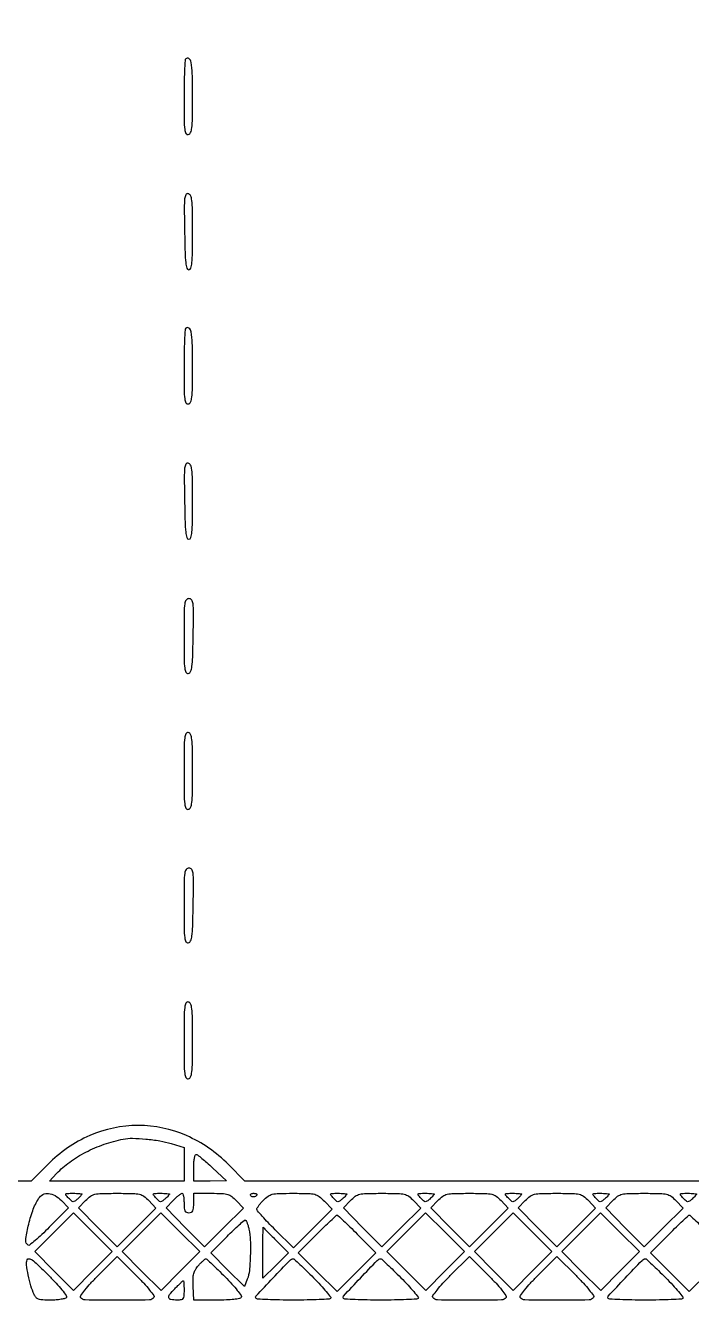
# Model space of a CAD drawing. Extents: x 0 to 836, y 5 to 589.
# Drawn here: x 388.72 to 411.91, y 217.88 to 262.35 of the extents above; entities that cross this region are included whole.
import ezdxf

# ---------------------------------------------------------------- set-up
doc = ezdxf.new("R2010")
doc.units = 0
doc.header["$MEASUREMENT"] = 0

msp = doc.modelspace()

# ---------------------------------------------------------------- linework, layer by layer
for points in [[(201.712326, 537.783562, -0.000001), (217.055896, 537.76491, -0.426088)], [(546.939, 229.3929, -0.000106), (546.943559, 250.949215, -0.000176), (546.957638, 269.095817, -0.000001), (546.976289, 285.583213, -0.415883)], [(836.0595, 588.6891), (420.497259, 588.710259, 0.000013), (261.145696, 588.714318, 0.000021), (126.989856, 588.708632), (4.934769, 588.698274, 0.19889), (4.878609, 588.675009, 0.198853), (4.855343, 588.618859), (4.83877, 516.273901, 0.000036), (4.826254, 436.744061, 0.000021), (4.8222, 342.282364), (4.8222, 95.946129), (4.469225, 95.920114, 0.031904), (4.160456, 95.877435, 0.315999), (4.075312, 95.787407, 0.415411), (4.137995, 95.703578, 0.035338), (4.43445, 95.6826), (4.8222, 95.6826), (4.8222, 50.2101), (4.8222, 4.7376), (420.462, 4.7376), (836.1018, 4.7376)], [(201.712326, 185.847562, -0.000001), (217.055896, 185.82891, -0.426088)], [(604.852986, 529.408162, -0.000002), (620.423836, 529.389509, -0.550615)], [(238.738155, 529.614638, -0.000002), (224.300981, 529.63329, -0.415836)], [(308.18842, 529.408162, -0.000002), (322.638019, 529.38951, -0.415836)], [(531.796111, 538.074638, -0.000002), (517.6951, 538.093291, -0.426056)], [(413.368417, 538.074638, -0.000002), (399.676779, 538.093291, -0.415815)], [(206.267293, 233.405114, -0.000001), (217.051222, 233.389599, -0.0589)], [(77.850638, 481.579418, -0.000002), (77.869294, 494.031443, -0.550517)], [(336.166934, 548.220763, -0.000002), (326.827688, 548.233536, -0.413812)], [(77.644162, 421.684687, -0.000002), (77.625507, 409.236574, -0.415775)], [(689.941022, 529.408162, -0.000003), (701.809045, 529.389505, -0.550493)], [(835.429914, 203.53197, -0.00002), (835.42504, 321.569549)], [(604.231838, 387.151416, -0.000003), (604.250494, 398.693431, -0.41574)], [(260.324089, 280.728444, -0.000002), (260.333986, 287.287743, -0.41377)], [(353.559855, 272.839759, -0.000004), (353.57633, 280.595162, -0.413589)], [(383.928812, 310.049111, -0.000004), (389.14615, 310.039211, -0.413656)], [(353.273145, 235.606241, -0.000004), (353.25667, 227.850838, -0.413589)], [(451.906001, 268.595156, 0.000004), (448.874149, 270.69358, 0.001686)], [(304.989363, 242.360362, -0.000006), (312.653939, 242.341698, -0.425725)], [(304.989363, 233.308162, -0.000006), (312.653939, 233.289498, -0.425725)], [(422.154, 222.075), (409.253044, 222.075), (396.352088, 222.075), (395.780494, 222.655909, 0.095144), (394.321002, 223.662487, 0.103692), (392.636753, 224.0169, 0.103712), (390.952236, 223.665021, 0.095218), (389.49196, 222.660669), (388.914368, 222.075), (371.493259, 222.075, -0.000284)]]:
    msp.add_lwpolyline(points, format="xyb")
for points in [[(394.294162, 261.190162, 0.185399), (394.270698, 261.137444, 0.002359), (394.253085, 260.766211, 0.006502), (394.240202, 260.332383, 0.004171), (394.236, 259.828597, 0.002344), (394.239682, 259.043068, 0.026565), (394.25909, 258.732918, 0.09424), (394.303152, 258.59224, 0.328503), (394.38405, 258.553705, 0.254366), (394.465594, 258.62079, 0.068477), (394.508084, 258.788971, 0.025039), (394.528034, 259.117451, 0.002648), (394.5321, 259.885309, 0.005609), (394.523161, 260.682099, 0.039503), (394.483934, 261.067622, 0.185758), (394.404812, 261.197344, 0.376737)], [(394.254968, 255.181373, 0.002999), (394.272108, 254.449697, 0.020579), (394.297498, 254.090518, 0.04165), (394.336244, 253.894317, 0.334881), (394.4052, 253.8423, 0.335246), (394.47338, 253.893803, 0.045119), (394.508901, 254.081807, 0.021179), (394.52782, 254.430466, 0.002964), (394.5321, 255.152441, 0.002588), (394.528075, 255.929999, 0.025348), (394.508058, 256.257545, 0.071206), (394.464845, 256.424072, 0.251212), (394.381868, 256.491515, 0.328399), (394.300238, 256.45265, 0.099142), (394.257947, 256.31307, 0.02635), (394.244222, 256.000413, 0.002151)], [(394.294162, 251.799562, 0.185399), (394.270698, 251.746844, 0.002359), (394.253085, 251.375611, 0.006502), (394.240202, 250.941783, 0.004171), (394.236, 250.437997, 0.002344), (394.239682, 249.652468, 0.026565), (394.25909, 249.342318, 0.09424), (394.303152, 249.20164, 0.328503), (394.38405, 249.163105, 0.254366), (394.465594, 249.23019, 0.068477), (394.508084, 249.398371, 0.025039), (394.528034, 249.726851, 0.002648), (394.5321, 250.494709, 0.005609), (394.523161, 251.291499, 0.039503), (394.483934, 251.677022, 0.185758), (394.404812, 251.806744, 0.376737)], [(394.254968, 245.790773, 0.002999), (394.272108, 245.059097, 0.020579), (394.297498, 244.699918, 0.04165), (394.336244, 244.503717, 0.334881), (394.4052, 244.4517, 0.335246), (394.47338, 244.503203, 0.045119), (394.508901, 244.691207, 0.021179), (394.52782, 245.039866, 0.002964), (394.5321, 245.761841, 0.002588), (394.528075, 246.539399, 0.025348), (394.508058, 246.866945, 0.071206), (394.464845, 247.033472, 0.251212), (394.381868, 247.100915, 0.328399), (394.300238, 247.06205, 0.099142), (394.257947, 246.92247, 0.02635), (394.244222, 246.609813, 0.002151)], [(394.236, 241.061497, 0.002314), (394.239677, 240.267125, 0.026279), (394.25907, 239.953727, 0.092921), (394.303061, 239.811345, 0.330137), (394.38405, 239.772414, 0.252541), (394.466074, 239.839342, 0.065668), (394.511453, 240.009571, 0.025016), (394.537633, 240.338806, 0.002804), (394.555453, 241.089917, 0.002061), (394.567, 241.915083, 0.031064), (394.552015, 242.201668, 0.126764), (394.502828, 242.3298, 0.24262), (394.407403, 242.379, 0.246211), (394.311176, 242.328558, 0.119511), (394.259902, 242.195279, 0.030265), (394.239497, 241.899428, 0.002087)], [(394.236, 236.3724, 0.002216), (394.239656, 235.547481, 0.02535), (394.259001, 235.223044, 0.088793), (394.30276, 235.074981, 0.335991), (394.38405, 235.034905, 0.254832), (394.465632, 235.102142, 0.068159), (394.508097, 235.271015, 0.024934), (394.528038, 235.600843, 0.002632), (394.5321, 236.3724, 0.002632), (394.528038, 237.143957, 0.024934), (394.508097, 237.473785, 0.068159), (394.465632, 237.642658, 0.254832), (394.38405, 237.709895, 0.335991), (394.30276, 237.669819, 0.088793), (394.259001, 237.521756, 0.02535), (394.239656, 237.197319, 0.002216)], [(394.236, 231.670897, 0.002314), (394.239677, 230.876525, 0.026279), (394.25907, 230.563127, 0.092921), (394.303061, 230.420745, 0.330137), (394.38405, 230.381814, 0.252541), (394.466074, 230.448742, 0.065668), (394.511453, 230.618971, 0.025016), (394.537633, 230.948206, 0.002804), (394.555453, 231.699317, 0.002061), (394.567, 232.524483, 0.031064), (394.552015, 232.811068, 0.126764), (394.502828, 232.9392, 0.24262), (394.407403, 232.9884, 0.246211), (394.311176, 232.937958, 0.119511), (394.259902, 232.804679, 0.030265), (394.239497, 232.508828, 0.002087)], [(394.236, 226.9818, 0.002216), (394.239656, 226.156881, 0.02535), (394.259001, 225.832444, 0.088793), (394.30276, 225.684381, 0.335991), (394.38405, 225.644305, 0.254832), (394.465632, 225.711542, 0.068159), (394.508097, 225.880415, 0.024934), (394.528038, 226.210243, 0.002632), (394.5321, 226.9818, 0.002632), (394.528038, 227.753357, 0.024934), (394.508097, 228.083185, 0.068159), (394.465632, 228.252058, 0.254832), (394.38405, 228.319295, 0.335991), (394.30276, 228.279219, 0.088793), (394.259001, 228.131156, 0.02535), (394.239656, 227.806719, 0.002216)], [(393.79185, 223.386527), (394.236, 223.252845), (394.236, 222.663923), (394.236, 222.075), (391.893672, 222.075), (389.551344, 222.075), (389.799822, 222.340289, -0.048148), (390.253338, 222.739569, -0.036937), (390.815845, 223.085859, -0.035404), (391.4508, 223.359724, -0.034911), (392.121, 223.542781, -0.054394), (392.438242, 223.570821, -0.018183), (392.903872, 223.544305, -0.018585), (393.39056, 223.480473, -0.031206)], [(395.226105, 222.543385), (395.7165, 222.08117), (395.14545, 222.078085), (394.5744, 222.075), (394.5744, 222.5403, -0.016301), (394.580217, 222.71867, -0.026615), (394.598093, 222.868918, -0.024933), (394.623467, 222.9816, -0.336794), (394.655055, 223.0056, -0.164775), (394.705124, 222.988639, -0.006806), (394.856072, 222.869824, -0.011195), (395.032353, 222.720486, -0.007649)], [(389.965338, 221.39649), (390.210132, 221.140981), (389.54322, 220.470135, -0.007897), (389.282534, 220.216065, -0.012727), (389.051753, 220.008995, -0.006457), (388.854689, 219.845378, -0.318562), (388.806654, 219.842337, -0.291939), (388.724228, 220.01335, -0.025362), (388.809668, 220.512079, -0.031757), (388.965758, 221.047084, -0.052769), (389.171083, 221.469109, -0.13482), (389.322317, 221.608459, -0.14288), (389.520028, 221.647029, -0.113301), (389.743838, 221.573651, -0.066186)], [(390.6828, 221.622812, -0.177618), (390.676454, 221.60551, -0.009495), (390.637131, 221.560868, -0.013916), (390.586897, 221.508953, -0.009614), (390.527332, 221.452927, -0.027036), (390.43062, 221.374479, -0.182373), (390.37212, 221.358499, -0.165425), (390.314459, 221.384387, -0.021342), (390.21812, 221.482115, -0.014799), (390.123822, 221.592723, -0.369991), (390.125021, 221.629746, -0.204153), (390.168502, 221.649525, -0.006034), (390.373588, 221.652, -0.008855), (390.492146, 221.6499, -0.014676), (390.591969, 221.643426, -0.008343), (390.672549, 221.634461, -0.377347)], [(393.01159, 221.395809), (393.257037, 221.139619), (392.581954, 220.464535), (391.90687, 219.789452), (391.235069, 220.465217), (390.563268, 221.140981), (390.808062, 221.39649, -0.042515), (390.979989, 221.547841, -0.102585), (391.133081, 221.618498, -0.052039), (391.35772, 221.646488, -0.004995), (391.9095, 221.652, -0.004992), (392.461644, 221.646488, -0.052156), (392.686139, 221.618465, -0.102707), (392.839244, 221.547673, -0.04228)], [(393.7284, 221.622812, -0.177618), (393.722054, 221.60551, -0.009495), (393.682731, 221.560868, -0.013916), (393.632497, 221.508953, -0.009614), (393.572932, 221.452927, -0.027036), (393.47622, 221.374479, -0.182373), (393.41772, 221.358499, -0.165425), (393.360059, 221.384387, -0.021342), (393.26372, 221.482115, -0.014799), (393.169422, 221.592723, -0.369991), (393.170621, 221.629746, -0.204153), (393.214102, 221.649525, -0.006034), (393.419188, 221.652, -0.008855), (393.537746, 221.6499, -0.014676), (393.637569, 221.643426, -0.008343), (393.718149, 221.634461, -0.377347)], [(394.236, 221.3136, 0.017388), (394.24233, 221.131639, 0.098846), (394.267725, 221.03865, 0.184152), (394.318774, 220.991763, 0.094959), (394.4052, 220.9752, 0.094959), (394.491626, 220.991763, 0.184152), (394.542675, 221.03865, 0.098846), (394.56807, 221.131639, 0.017388), (394.5744, 221.3136), (394.5744, 221.652), (395.193072, 221.652, -0.009771), (395.56844, 221.644664, -0.062365), (395.755949, 221.613701, -0.093742), (395.895257, 221.542031, -0.036195), (396.05719, 221.395809), (396.302637, 221.139619), (395.627554, 220.464535), (394.95247, 219.789452), (394.280669, 220.465217), (393.608868, 221.140981), (393.853662, 221.39649, -0.013024), (393.952438, 221.494356, -0.017749), (394.046749, 221.576944, -0.014702), (394.128134, 221.639371, -0.157516), (394.167228, 221.652, -0.3207), (394.194023, 221.632844, -0.032248), (394.215798, 221.552595, -0.030999), (394.231034, 221.443311, -0.019137)], [(396.774, 221.614693, -0.211827), (396.750008, 221.560602, -0.127879), (396.686785, 221.527571, -0.122608), (396.613424, 221.528812, -0.191362), (396.563353, 221.56602, -0.136093), (396.553856, 221.598672, -0.190788), (396.564567, 221.626743, -0.140899), (396.595517, 221.645688, -0.067432), (396.642107, 221.652, -0.026751), (396.692646, 221.649294, -0.042195), (396.735256, 221.641041, -0.051652), (396.765287, 221.629086, -0.279105)], [(399.125196, 221.374063), (399.394583, 221.096126), (398.718858, 220.424364), (398.043133, 219.752602), (397.408567, 220.382934, -0.006078), (397.165385, 220.630437, -0.009193), (396.960404, 220.852219, -0.004579), (396.793248, 221.043379, -0.17922), (396.774, 221.095353, -0.136744), (396.786586, 221.140515, -0.018752), (396.840778, 221.223029, -0.020392), (396.914279, 221.317855, -0.015957), (397.001328, 221.414721, -0.048073), (397.160602, 221.551827, -0.097948), (397.310753, 221.618772, -0.050444), (397.532517, 221.64626, -0.00563), (398.042232, 221.652, -0.005501), (398.571549, 221.646176, -0.057367), (398.786539, 221.616622, -0.103533), (398.938921, 221.541588, -0.034297)], [(399.9042, 221.622812, -0.177618), (399.897854, 221.60551, -0.009495), (399.858531, 221.560868, -0.013916), (399.808297, 221.508953, -0.009614), (399.748732, 221.452927, -0.027036), (399.65202, 221.374479, -0.182373), (399.59352, 221.358499, -0.165425), (399.535859, 221.384387, -0.021342), (399.43952, 221.482115, -0.014799), (399.345222, 221.592723, -0.369991), (399.346421, 221.629746, -0.204153), (399.389902, 221.649525, -0.006034), (399.594988, 221.652, -0.008855), (399.713546, 221.6499, -0.014676), (399.813369, 221.643426, -0.008343), (399.893949, 221.634461, -0.377347)], [(402.23299, 221.395809), (402.478437, 221.139619), (401.803354, 220.464535), (401.12827, 219.789452), (400.456469, 220.465217), (399.784668, 221.140981), (400.029462, 221.39649, -0.042515), (400.201389, 221.547841, -0.102585), (400.354481, 221.618498, -0.052039), (400.57912, 221.646488, -0.004995), (401.1309, 221.652, -0.004992), (401.683044, 221.646488, -0.052156), (401.907539, 221.618465, -0.102707), (402.060644, 221.547673, -0.04228)], [(402.9498, 221.622812, -0.177618), (402.943454, 221.60551, -0.009495), (402.904131, 221.560868, -0.013916), (402.853897, 221.508953, -0.009614), (402.794332, 221.452927, -0.027036), (402.69762, 221.374479, -0.182373), (402.63912, 221.358499, -0.165425), (402.581459, 221.384387, -0.021342), (402.48512, 221.482115, -0.014799), (402.390822, 221.592723, -0.369991), (402.392021, 221.629746, -0.204153), (402.435502, 221.649525, -0.006034), (402.640588, 221.652, -0.008855), (402.759146, 221.6499, -0.014676), (402.858969, 221.643426, -0.008343), (402.939549, 221.634461, -0.377347)], [(405.27859, 221.395809), (405.524037, 221.139619), (404.848954, 220.464535), (404.17387, 219.789452), (403.502069, 220.465217), (402.830268, 221.140981), (403.075062, 221.39649, -0.042515), (403.246989, 221.547841, -0.102585), (403.400081, 221.618498, -0.052039), (403.62472, 221.646488, -0.004995), (404.1765, 221.652, -0.004992), (404.728644, 221.646488, -0.052156), (404.953139, 221.618465, -0.102707), (405.106244, 221.547673, -0.04228)], [(405.9954, 221.622812, -0.177618), (405.989054, 221.60551, -0.009495), (405.949731, 221.560868, -0.013916), (405.899497, 221.508953, -0.009614), (405.839932, 221.452927, -0.027036), (405.74322, 221.374479, -0.182373), (405.68472, 221.358499, -0.165425), (405.627059, 221.384387, -0.021342), (405.53072, 221.482115, -0.014799), (405.436422, 221.592723, -0.369991), (405.437621, 221.629746, -0.204153), (405.481102, 221.649525, -0.006034), (405.686188, 221.652, -0.008855), (405.804746, 221.6499, -0.014676), (405.904569, 221.643426, -0.008343), (405.985149, 221.634461, -0.377347)], [(408.32419, 221.395809), (408.569637, 221.139619), (407.894554, 220.464535), (407.21947, 219.789452), (406.547669, 220.465217), (405.875868, 221.140981), (406.120662, 221.39649, -0.042515), (406.292589, 221.547841, -0.102585), (406.445681, 221.618498, -0.052039), (406.67032, 221.646488, -0.004995), (407.2221, 221.652, -0.004992), (407.774244, 221.646488, -0.052156), (407.998739, 221.618465, -0.102707), (408.151844, 221.547673, -0.04228)], [(409.041, 221.622812, -0.177618), (409.034654, 221.60551, -0.009495), (408.995331, 221.560868, -0.013916), (408.945097, 221.508953, -0.009614), (408.885532, 221.452927, -0.027036), (408.78882, 221.374479, -0.182373), (408.73032, 221.358499, -0.165425), (408.672659, 221.384387, -0.021342), (408.57632, 221.482115, -0.014799), (408.482022, 221.592723, -0.369991), (408.483221, 221.629746, -0.204153), (408.526702, 221.649525, -0.006034), (408.731788, 221.652, -0.008855), (408.850346, 221.6499, -0.014676), (408.950169, 221.643426, -0.008343), (409.030749, 221.634461, -0.377347)], [(411.36979, 221.395809), (411.615237, 221.139619), (410.940154, 220.464535), (410.26507, 219.789452), (409.593269, 220.465217), (408.921468, 221.140981), (409.166262, 221.39649, -0.042515), (409.338189, 221.547841, -0.102585), (409.491281, 221.618498, -0.052039), (409.71592, 221.646488, -0.004995), (410.2677, 221.652, -0.004992), (410.819844, 221.646488, -0.052156), (411.044339, 221.618465, -0.102707), (411.197444, 221.547673, -0.04228)], [(412.0866, 221.622812, -0.177618), (412.080254, 221.60551, -0.009495), (412.040931, 221.560868, -0.013916), (411.990697, 221.508953, -0.009614), (411.931132, 221.452927, -0.027036), (411.83442, 221.374479, -0.182373), (411.77592, 221.358499, -0.165425), (411.718259, 221.384387, -0.021342), (411.62192, 221.482115, -0.014799), (411.527622, 221.592723, -0.369991), (411.528821, 221.629746, -0.204153), (411.572302, 221.649525, -0.006034), (411.777388, 221.652, -0.008855), (411.895946, 221.6499, -0.014676), (411.995769, 221.643426, -0.008343), (412.076349, 221.634461, -0.377347)], [(396.495217, 220.40415, -0.042958), (396.543369, 220.015037, -0.017432), (396.544652, 219.48048, -0.016375), (396.510756, 218.961391, -0.066928), (396.438408, 218.654632), (396.343616, 218.406765), (395.755035, 218.990836), (395.166454, 219.574907), (395.735308, 220.148153, -0.005081), (395.957803, 220.367856, -0.00781), (396.15524, 220.553009, -0.003352), (396.326197, 220.706303, -0.183074), (396.366048, 220.7214, -0.277749), (396.393801, 220.704694, -0.02512), (396.429519, 220.628208, -0.026913), (396.464949, 220.525722, -0.017513)], [(400.265791, 220.233021), (400.919513, 219.575443), (400.242657, 218.902556), (399.5658, 218.229669), (398.888943, 218.902556), (398.212087, 219.575443), (398.865809, 220.233021, -0.00331), (399.119735, 220.485087, -0.005234), (399.341091, 220.697436, -0.001538), (399.535065, 220.878537, -0.189215), (399.5658, 220.8906, -0.189215), (399.596535, 220.878537, -0.001538), (399.790509, 220.697436, -0.005234), (400.011865, 220.485087, -0.00331)], [(412.532791, 220.233021), (413.186513, 219.575443), (412.509657, 218.902556), (411.8328, 218.229669), (411.155943, 218.902556), (410.479087, 219.575443), (411.132809, 220.233021, -0.00331), (411.386735, 220.485087, -0.005234), (411.608091, 220.697436, -0.001538), (411.802065, 220.878537, -0.189215), (411.8328, 220.8906, -0.189215), (411.863535, 220.878537, -0.001538), (412.057509, 220.697436, -0.005234), (412.278865, 220.485087, -0.00331)], [(397.432655, 220.020673), (397.87403, 219.573747), (397.428747, 219.133995), (396.983464, 218.694244), (396.984482, 219.580893, -0.000305), (396.98508, 219.920882, -0.000509), (396.98605, 220.207098, -0.00001), (396.987198, 220.466373, -0.410043), (396.98839, 220.467572, -0.202217), (396.990409, 220.466743, -0.000015), (397.120085, 220.336307, -0.000514), (397.263207, 220.19204, -0.00031)], [(390.138827, 218.02379, -0.191019), (390.089406, 217.987015, -0.022952), (389.954062, 217.957268, -0.024689), (389.783136, 217.936471, -0.017929), (389.591587, 217.9296, -0.011826), (389.315783, 217.936124, -0.068227), (389.172664, 217.962692, -0.124762), (389.084059, 218.019239, -0.082975), (389.01678, 218.11995, -0.034691), (388.903106, 218.427506, -0.020904), (388.80956, 218.805063, -0.017252), (388.749765, 219.160713, -0.125268), (388.769855, 219.331393, -0.338754), (388.836243, 219.372201, -0.129946), (388.944142, 219.331521, -0.036911), (389.134047, 219.173897, -0.004709), (389.513088, 218.80193, -0.009736), (389.779135, 218.525315, -0.0173), (389.98563, 218.285976, -0.012233), (390.136395, 218.088802, -0.304388)], [(393.184427, 218.02379, -0.255971), (393.027678, 217.934864, -0.003636), (391.909735, 217.926383, -0.003635), (390.791762, 217.934161, -0.25614), (390.635067, 218.022991, -0.303313), (390.637328, 218.086802, -0.012062), (390.785146, 218.281846, -0.01734), (390.986063, 218.516869, -0.010115), (391.242109, 218.785065), (391.90687, 219.453748), (392.574755, 218.785863, -0.009985), (392.834296, 218.515744, -0.017679), (393.035679, 218.2815, -0.012715), (393.182148, 218.088558, -0.303175)], [(395.665545, 218.742013, -0.010871), (395.904055, 218.491225, -0.018382), (396.091254, 218.269789, -0.013354), (396.227654, 218.085955, -0.299833), (396.229485, 218.022913, -0.214154), (396.170255, 217.9828, -0.016073), (395.973073, 217.954769, -0.01819), (395.710519, 217.93565, -0.009079), (395.377329, 217.9296), (394.582844, 217.9296), (394.557472, 218.41605, -0.015646), (394.551804, 218.688206, -0.059033), (394.573599, 218.857013, -0.078046), (394.630537, 218.990898, -0.041841), (394.738278, 219.13515, -0.011143), (394.820881, 219.224276, -0.015818), (394.898502, 219.299459, -0.011819), (394.965392, 219.35744, -0.17437), (394.994195, 219.3678, -0.187806), (395.026983, 219.355034, -0.001928), (395.211922, 219.183975, -0.005875), (395.423685, 218.981882, -0.00374)], [(398.745516, 218.707682, -0.008405), (398.992892, 218.450336, -0.013934), (399.191665, 218.224147, -0.007551), (399.345513, 218.033119, -0.378774), (399.342782, 217.988582, -0.184418), (399.289658, 217.964816, -0.002644), (398.936641, 217.946926, -0.006895), (398.522839, 217.933863, -0.004442), (398.043, 217.9296, -0.004442), (397.563161, 217.933863, -0.006895), (397.149359, 217.946926, -0.002644), (396.796342, 217.964816, -0.184418), (396.743218, 217.988582, -0.403305), (396.741772, 218.065925, -0.001936), (397.333316, 218.698512, -0.002604), (397.921394, 219.316054, -0.203914), (398.043, 219.3678, -0.189259), (398.073742, 219.355731, -0.001527), (398.26845, 219.17389, -0.005215), (398.490622, 218.960721, -0.003297)], [(401.791116, 218.707682, -0.008405), (402.038492, 218.450336, -0.013934), (402.237265, 218.224147, -0.007551), (402.391113, 218.033119, -0.378774), (402.388382, 217.988582, -0.184418), (402.335258, 217.964816, -0.002644), (401.982241, 217.946926, -0.006895), (401.568439, 217.933863, -0.004442), (401.0886, 217.9296, -0.004442), (400.608761, 217.933863, -0.006895), (400.194959, 217.946926, -0.002644), (399.841942, 217.964816, -0.184418), (399.788818, 217.988582, -0.403305), (399.787372, 218.065925, -0.001936), (400.378916, 218.698512, -0.002604), (400.966994, 219.316054, -0.203914), (401.0886, 219.3678, -0.189259), (401.119342, 219.355731, -0.001527), (401.31405, 219.17389, -0.005215), (401.536222, 218.960721, -0.003297)], [(405.451427, 218.02379, -0.255971), (405.294678, 217.934864, -0.003636), (404.176735, 217.926383, -0.003635), (403.058762, 217.934161, -0.25614), (402.902067, 218.022991, -0.303313), (402.904328, 218.086802, -0.012062), (403.052146, 218.281846, -0.01734), (403.253063, 218.516869, -0.010115), (403.509109, 218.785065), (404.17387, 219.453748), (404.841755, 218.785863, -0.009985), (405.101296, 218.515744, -0.017679), (405.302679, 218.2815, -0.012715), (405.449148, 218.088558, -0.303175)], [(408.497027, 218.02379, -0.255971), (408.340278, 217.934864, -0.003636), (407.222335, 217.926383, -0.003635), (406.104362, 217.934161, -0.25614), (405.947667, 218.022991, -0.303313), (405.949928, 218.086802, -0.012062), (406.097746, 218.281846, -0.01734), (406.298663, 218.516869, -0.010115), (406.554709, 218.785065), (407.21947, 219.453748), (407.887355, 218.785863, -0.009985), (408.146896, 218.515744, -0.017679), (408.348279, 218.2815, -0.012715), (408.494748, 218.088558, -0.303175)], [(411.012516, 218.707682, -0.008405), (411.259892, 218.450336, -0.013934), (411.458665, 218.224147, -0.007551), (411.612513, 218.033119, -0.378774), (411.609782, 217.988582, -0.184418), (411.556658, 217.964816, -0.002644), (411.203641, 217.946926, -0.006895), (410.789839, 217.933863, -0.004442), (410.31, 217.9296, -0.004442), (409.830161, 217.933863, -0.006895), (409.416359, 217.946926, -0.002644), (409.063342, 217.964816, -0.184418), (409.010218, 217.988582, -0.403305), (409.008772, 218.065925, -0.001936), (409.600316, 218.698512, -0.002604), (410.188394, 219.316054, -0.203914), (410.31, 219.3678, -0.189259), (410.340742, 219.355731, -0.001527), (410.53545, 219.17389, -0.005215), (410.757622, 218.960721, -0.003297)], [(394.236, 218.268, -0.015813), (394.229567, 218.064625, -0.139151), (394.199869, 217.980609, -0.201918), (394.135461, 217.940585, -0.039406), (393.9963, 217.9296, -0.038296), (393.775968, 217.9465, -0.312022), (393.70643, 218.012329, -0.224806), (393.732574, 218.121828, -0.023291), (393.912708, 218.325888, -0.004416), (394.018775, 218.433404, -0.006871), (394.112276, 218.523999, -0.002589), (394.193611, 218.599875, -0.188567), (394.210296, 218.6064, -0.385844), (394.220612, 218.597047, -0.005503), (394.228449, 218.506995, -0.011831), (394.234152, 218.397753, -0.007122)]]:
    msp.add_lwpolyline(points, format="xyb", close=True)
for points in [[(391.0635, 218.9448), (390.38933, 218.266652), (389.71253, 218.943452), (389.03573, 219.620252), (389.7099, 220.2984), (390.38407, 220.976548), (391.06087, 220.299748), (391.73767, 219.622948)], [(394.1091, 218.9448), (393.43493, 218.266652), (392.75813, 218.943452), (392.08133, 219.620252), (392.7555, 220.2984), (393.42967, 220.976548), (394.10647, 220.299748), (394.78327, 219.622948)], [(403.3305, 218.9448), (402.65633, 218.266652), (401.97953, 218.943452), (401.30273, 219.620252), (401.9769, 220.2984), (402.65107, 220.976548), (403.32787, 220.299748), (404.00467, 219.622948)], [(406.3761, 218.9448), (405.70193, 218.266652), (405.02513, 218.943452), (404.34833, 219.620252), (405.0225, 220.2984), (405.69667, 220.976548), (406.37347, 220.299748), (407.05027, 219.622948)], [(409.4217, 218.9448), (408.74753, 218.266652), (408.07073, 218.943452), (407.39393, 219.620252), (408.0681, 220.2984), (408.74227, 220.976548), (409.41907, 220.299748), (410.09587, 219.622948)]]:
    msp.add_lwpolyline(points, close=True)

doc.saveas('drawing.dxf')
